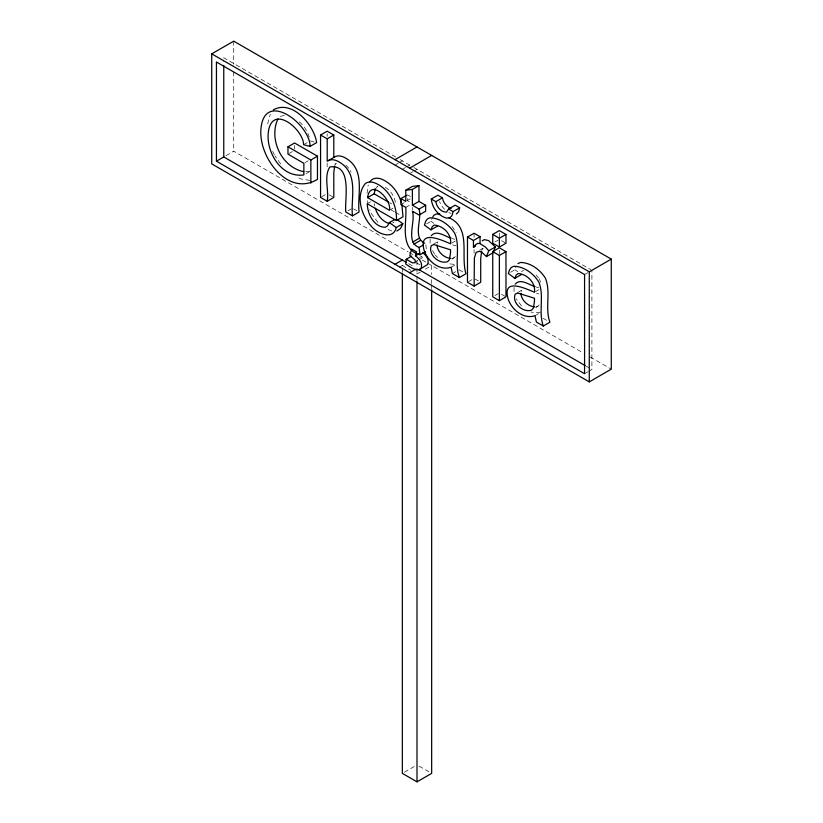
<?xml version="1.0" encoding="UTF-8"?>
<svg xmlns="http://www.w3.org/2000/svg" width="823" height="823" viewBox="0 0 823 823"><rect width="100%" height="100%" fill="white"/><g stroke="black" fill="none" stroke-linecap="round" stroke-linejoin="round"><path stroke-width="0.62" stroke-dasharray="4.12 3.09" d="M367.017 193.333L368.22 184.969M430.12 239.03L430.11 243.845M514.046 287.484L514.046 292.309M267.66 123.882L270.273 114.202M419.535 257.537L421.726 256.272L422.158 257.877L421.088 259.348M426.643 223.825L431.046 221.284L432.209 217.611M510.569 272.279L514.972 269.738L516.144 266.066M437.208 243.114L437.898 241.787M521.144 291.568L521.833 290.241M481.815 250.305L482.803 248.484M375.206 189.084L377.623 186.358L374.331 188.261M334.91 165.012L336.381 163.16L334.189 164.425M452.084 259.07L455.479 256.488M536.01 307.535L540.011 304.294M392.653 222.982L394.196 221.953M226.027 155.64L233.722 151.195L408.198 251.931M303.605 144.725L307.997 142.184M289.068 153.5L292.36 151.586M304.963 162.676L308.255 160.763M306.053 173.663L309.355 171.76M321.659 196.8L326.062 194.259M395.009 165.094L398.147 163.283M399.196 162.676L402.334 160.866M402.334 169.332L405.482 167.511M406.521 166.904L409.669 165.094M410.718 172.953L412.807 171.75M413.856 171.143L416.994 169.332M348.026 210.75L351.318 208.847M367.212 203.713L370.515 201.81M389.444 210.256L393.847 207.715M406.881 200.781L410.183 198.878M400.914 204.567L404.216 202.664M405.78 207.375L410.183 204.834M433.515 244.164L437.918 241.623M399.196 267.29L404.432 264.265M415.553 261.693L417.755 260.418M418.856 259.78L422.158 257.877M451.652 243.145L456.055 240.614M420.142 272.125L416.994 273.936L414.905 272.732M425.378 269.1L431.664 265.479L431.664 274.481M479.891 250.069L483.194 248.165M451.107 267.228L455.5 264.687M494.942 241.962L498.234 240.059M452.434 273.565L455.736 271.662M468.575 281.62L471.877 279.717M521.463 271.611L523.665 270.345M494.942 295.57L498.234 293.667M517.451 292.618L521.844 290.077M535.578 291.609L538.88 289.696M584.567 274.543L587.715 272.722M535.032 315.682L540.536 312.503M584.567 373.714L587.715 371.903M588.764 371.296L591.902 369.486L591.902 270.304M404.432 772.18L415.954 765.524M280.314 116.413L285.005 115.261M451.693 258.607L454.286 257.805M535.619 307.061L538.211 306.259M540.423 312.205L534.538 312.884L531 311.958M309.52 171.338L305.693 171.709M454.08 264.409L447.064 263.504M309.901 180.443L300.909 178.92L297.021 177.089M452.629 244.945L456.024 245.717M536.565 293.399L538.818 293.914M310.199 140.908L314.499 142.029M452.29 238.598L454.718 239.287M536.226 287.052L538.654 287.741M391.82 231.026L385.606 228.393M448.813 212.55L450.922 213.414M419.997 264.841L414.473 261.652M395.678 157.018L223.763 57.764L223.763 61.581M400.122 159.58L412.807 166.904M413.856 167.511L590.791 269.666M501.546 240.697L505.97 243.248M410.43 196.481L407.519 194.794L407.519 200.761L410.43 202.448M389.485 202.653L391.676 203.919M391.12 209.896L394.361 211.768M395.441 212.396L400.852 215.523M329.375 194.907L333.799 197.458M353.53 208.847L356.843 210.76M459.028 269.759L463.987 272.619M475.18 279.09L478.502 281.003M501.546 294.305L505.97 296.866M542.964 318.213L546.925 320.507M409.298 252.568L413.702 255.109M422.23 260.037L426.427 262.455M427.466 263.062L583.548 353.17M590.204 357.007L611.273 369.167M408.62 263.669L413.856 266.693M586.367 366.286L589.69 368.21M402.334 265.479L410.718 270.314M419.092 766.131L429.565 772.18M385.318 187.263C390.894 190.648 394.639 196.738 395.534 203.158M514.972 269.738L517.749 271.785M431.046 221.284L433.824 223.321M345.907 165.135L350.269 169.939L351.071 172.11M299.356 121.866C304.901 126.403 308.491 132.935 309.921 139.9M521.504 305.94L516.288 298.903M435.285 255.027L437.579 257.486M377.911 222.416L371.986 214.412L369.784 209.783M536.071 274.995L538.448 277.824M452.146 226.531L456.251 232.59M444.574 209.392L441.272 205.369L439.472 201.553M280.602 163.87L274.892 155.763M434.647 254.122L431.849 249.503M272.639 151.391L274.326 154.662M539.24 278.76L540.649 282.186M374.177 203.62L374.66 205.956M367.449 200.791L367.83 202.839M425.82 244.853L426.458 249.739M499.335 233.125L499.335 236.901M499.335 250.326L499.335 254.091M474.079 233.228L474.079 238.248M474.079 249.554L474.079 253.319M431.664 279.625L431.664 283.472M431.664 284.758L431.664 288.616M416.994 260.87L416.994 275.016M416.994 276.302L416.994 280.365M412.385 207.283L412.385 209.762M402.334 268.051L402.334 271.909M327.163 133.748L327.163 136.299M327.163 163.047L327.163 166.874M294.562 145.434L294.562 149.097M233.722 41.15L233.722 64.184M233.722 71.858L233.722 151.195"/><path stroke-width="1.23" d="M394.875 219.422L389.372 222.601L387.592 225.769L385.277 227.302C373.776 227.097 367.562 213.887 367.212 203.713L396.419 220.574C397.252 205.359 389.413 188.806 374.774 182.881A23.517 13.579 60 0 0 365.443 183.406C355.176 195.586 361.338 215.482 371.307 226.232C376.924 233.382 393.199 240.8 396.233 227.539L402.828 223.733L396.953 219.494M411.654 256.107L406.151 259.286L405.749 264.029L411.058 267.609L415.728 269.697L419.061 269.779L427.651 264.481C429.524 260.058 426.335 255.408 422.919 252.743M367.583 197.623C370.227 177.706 392.036 199.65 389.444 210.256L367.583 197.623L374.177 193.817L375.206 189.084M481.609 251.252L480.714 258.607L480.714 282.279L474.12 286.085L467.474 282.258L467.474 237.034L474.079 233.228L480.046 236.674L480.046 243.526M334.632 166.051L333.799 172.717L333.799 197.458L327.204 201.265L320.559 197.438L320.559 135.013L327.163 131.196L333.799 135.034L333.799 157.43L328.305 160.608M431.303 199.032L435.84 201.645C436.56 206.912 440.953 212.18 446.519 212.18L448.556 208.991L455.16 205.184L459.697 207.808L453.092 211.614L451.981 215.667L449.718 217.838L446.436 218.085C438.021 215.636 432.085 207.643 431.303 199.032L437.898 195.226L442.435 197.839C443.083 202.674 446.56 206.84 451.22 208.312M459.697 207.808L458.576 211.861L456.323 214.031M419.061 269.779L421.047 268.298C423.084 263.401 419.144 258.545 415.409 255.768L416.623 251.92L411.685 249.06L409.772 255.49L415.131 260.078L415.286 262.671L412.57 262.887L406.151 259.286M402.828 223.733L400.513 228.557L396.82 231.037M474.12 286.085L474.387 257.908L476.208 252.291L479.542 251.272L481.599 252.085L486.465 256.56L488.759 250.768L495.353 246.962L488.533 240.553L484.274 239.627L482.247 240.81M495.353 246.962L493.07 252.743L486.465 256.56M459.368 277.567C454.203 263.463 460.623 247.445 454.862 233.526C449.605 225.039 440.068 217.91 429.832 217.817L427.353 219L425.614 221.418L424.442 225.091L430.933 229.864L432.291 226.562L434.235 225.06C443.278 225.728 451.858 234.329 450.551 243.783C440.49 239.616 418.156 229.072 424.164 250.48C427.651 261.066 439.575 271.22 451.107 267.228L452.434 273.565L459.368 277.567L465.962 273.761C460.252 255.202 471.723 227.632 448.71 217.56M543.293 326.031C538.139 311.917 544.548 295.899 538.798 281.98C533.53 273.493 523.994 266.364 513.768 266.271L511.289 267.454L509.54 269.872L508.377 273.545L514.869 278.318L516.227 275.016L518.161 273.514C527.204 274.182 535.794 282.783 534.487 292.237C524.426 288.081 502.081 277.526 508.1 298.944C511.587 309.52 523.5 319.674 535.032 315.682L536.359 322.03L543.293 326.031L549.898 322.215C544.733 308.111 551.143 292.093 545.392 278.174C540.135 269.687 530.598 262.558 520.362 262.465L517.883 263.648M277.876 119.037C268.565 139.138 281.497 167.264 303.749 171.657M432.795 216.799L433.958 215.194L436.437 214.001L439.821 214.021M480.046 236.674L473.451 240.481L473.451 247.342L475.653 244.616L477.679 243.433L479.706 243.454L485.313 246.931L488.759 250.768M431.211 235.707C436.643 229.422 445.089 236.551 451.127 238.125M515.136 284.161C520.568 277.876 529.014 285.005 535.063 286.579M369.815 181.78L372.037 179.599A23.517 13.579 60 0 1 381.378 179.075C391.203 182.994 398.25 192.14 401.182 202.108M273.318 109.86C292.309 99.233 314.108 125.055 316.649 142.595L310.055 146.401L303.605 144.725C303.564 129.869 273.946 104.737 268.751 129.571C264.522 150.177 280.664 178.324 303.862 174.929L303.862 163.304L287.968 154.127L287.968 146.803L294.562 142.996L317.462 156.175L317.462 179.342C287.392 197.654 257.434 155.568 261.066 127.688C265.294 89.954 310.374 124.674 310.055 146.401M211.727 53.845L233.722 41.15L611.273 259.122L611.273 369.167L589.278 381.872L211.727 163.89L211.727 53.845L589.278 271.827L611.273 259.122M216.439 161.174L584.567 373.714L584.567 274.543L216.439 62.003L216.439 161.174L223.763 156.946L406.521 262.455M320.559 135.013L327.204 138.84L333.799 135.034M287.968 146.803L310.868 159.981L317.462 156.175M395.009 159.662L416.994 146.967M409.669 168.129L431.664 155.424M327.204 201.265C329.231 190.319 323.552 176.852 329.786 166.966C353.016 163.561 344.261 200.689 345.825 212.015L352.46 215.852L359.054 212.046C357.223 195.504 364.743 173.272 349.59 160.824C345.362 157.419 338.963 153.706 333.799 157.43M425.512 251.591L420.018 254.77C398.877 249.287 407.097 222.56 405.78 207.375L400.914 204.567L400.914 198.6L405.78 201.419L405.78 190.216L412.385 186.41L418.979 185.617L418.979 201.419L425.656 205.266L425.656 211.233L419.061 215.04L412.385 211.192C415.913 221.86 405.019 241.941 419.061 247.445L423.454 244.904M405.78 190.216L412.385 189.434L418.979 185.617M400.914 198.6L406.418 195.432M412.385 189.434L412.385 205.225L418.979 201.419M396.419 220.574L403.013 216.768L401.809 204.083M424.689 243.176C412.354 237.333 422.312 219.134 419.061 209.083L425.656 205.266M435.84 201.645L442.435 197.839M430.933 229.864L437.527 226.047M412.735 242.044L419.329 238.238M413.876 244.194L420.481 240.388M395.009 264.276L402.334 260.037M415.409 255.768L418.712 253.865M409.669 272.742L415.954 269.111M492.74 234.411L499.335 230.605L505.97 234.442L505.97 243.248L499.376 247.065L492.74 243.227L492.74 234.411L499.376 238.248L505.97 234.442M473.451 247.342L475.653 246.067M492.74 251.622L499.335 247.805L505.97 251.643L505.97 296.866L499.376 300.673L492.74 296.836L492.74 251.622L499.376 255.449L505.97 251.643M514.869 278.318L521.463 274.512M402.334 273.195L402.334 773.383L416.994 781.85L431.664 773.383L431.664 289.902M450.623 258.473C443.844 257.702 437.404 251.91 436.982 244.894M534.559 306.928C527.769 306.156 521.34 300.364 520.908 293.348M389.032 223.517C382.078 221.366 377.356 214.916 375.267 208.209M448.556 208.991L453.092 211.614M412.385 205.225L419.061 209.083M467.474 237.034L473.451 240.481M374.177 193.817L388.394 202.026M419.216 269.779L585.256 365.649M389.372 222.601L396.233 227.539M419.061 247.445L420.018 254.77M589.278 271.827L589.278 381.872M499.376 238.248L499.376 247.065M499.376 255.449L499.376 300.673M416.994 281.651L416.994 781.85M352.46 215.852C350.629 199.31 358.149 177.079 342.996 164.641C338.757 161.226 332.369 157.522 327.204 161.236L327.204 138.84M310.868 159.981L310.868 183.148M223.763 65.398L223.763 156.946M450.551 252.599L449.481 259.646L447.681 261.611C439.204 264.739 427.579 254.317 431.303 245.593L433.916 244.616L450.551 249.791L450.551 252.599M534.487 301.053L533.417 308.1L531.617 310.076C523.13 313.193 511.505 302.771 515.229 294.048L517.852 293.07L534.487 298.245L534.487 301.053"/></g></svg>
